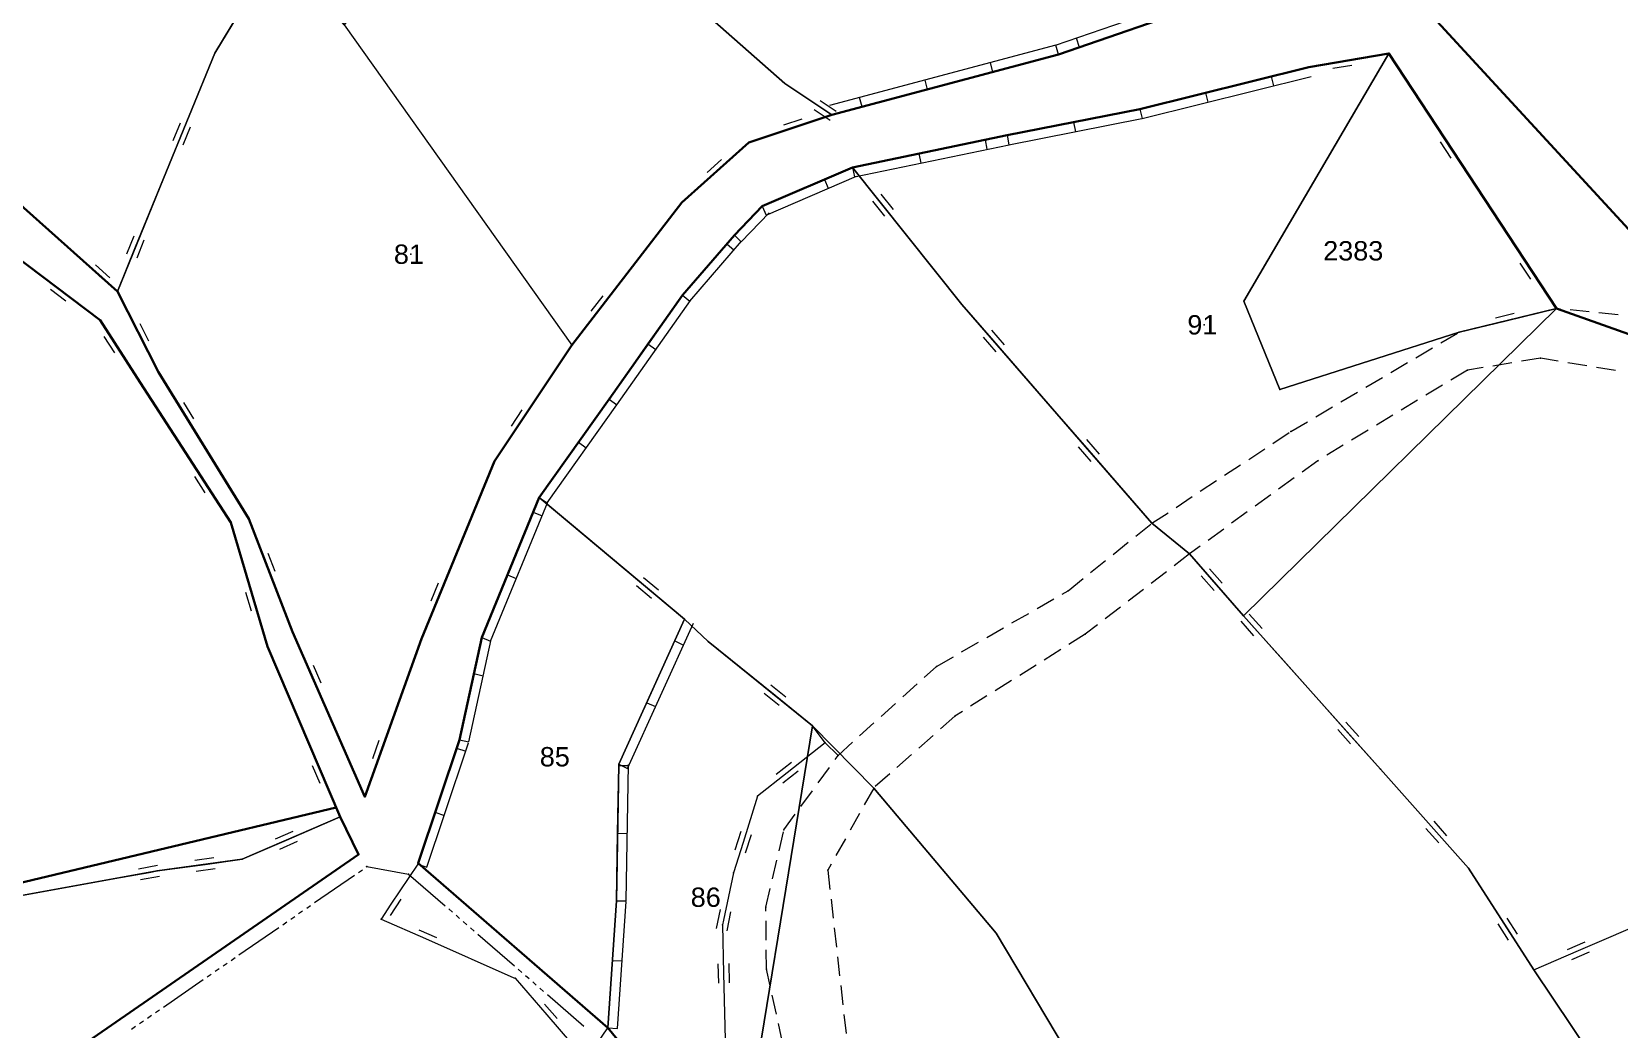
# Model space of a CAD drawing. Header units: millimetres. Extents: x 615240 to 617330, y 4151758 to 4153557.
# Drawn here: x 615438.3 to 615602.5, y 4151842.6 to 4151945.7 of the extents above; entities that cross this region are included whole.
import ezdxf
from ezdxf.xclip import XClip

# ---------------------------------------------------------------- set-up
doc = ezdxf.new("R2010")
doc.units = ezdxf.units.MM
doc.header["$XCLIPFRAME"] = 2
for name, color, linetype, lineweight in [('01_UYGALAN_TARAMA', 26, 'Continuous', 20), ('02_ADA_ALN_YENI', 7, 'Continuous', 30), ('03_PARSEL_ALN_ESKI', 18, 'Continuous', 0), ('03_PARSEL_ALN_YENI', 171, 'Continuous', 0), ('03_PARSEL_NO_ESKI', 5, 'Continuous', 0), ('03_PARSEL_SNR_YENI', 5, 'Continuous', 0), ('06_DETAY_SNR_KROKI', 4, 'Continuous', 0), ('06_DETAY_SNR_PAFTA', 26, 'Continuous', 0), ('07_SNRTIP_GECERLI', 30, 'Continuous', 0), ('07_SNRTIP_SABIT', 18, 'Continuous', 0), ('KOMISYON', 3, 'Continuous', 30), ('NOKTA_DETAY_YENI', 171, 'Continuous', 0), ('NOKTA_PARSEL_ESKI', 6, 'Continuous', 0), ('NOKTA_PARSEL_YENI', 30, 'Continuous', 0)]:
    doc.layers.add(name, color=color, linetype=linetype, lineweight=lineweight)
doc.styles.get("Standard").update_dxf_attribs({"font": 'Arial'})

# ---------------------------------------------------------------- blocks, each defined once
blk = doc.blocks.new('fggg')
at = {"layer": '01_UYGALAN_TARAMA', "color": 252}
for p, q in [((615472.88, 4151859.38, 0.95), (615472.93, 4151859.41, 0.95)), ((615472.93, 4151859.41, 0.95), (615477.25, 4151858.64, 0.95)), ((615467.53, 4151855.69, 0.95), (615471.64, 4151858.53, 0.95)), ((615472.06, 4151858.81, 0.95), (615472.47, 4151859.09, 0.95)), ((615477.25, 4151858.64, 0.95), (615481.02, 4151855.37, 0.95)), ((615465.06, 4151853.98, 0.95), (615465.47, 4151854.27, 0.95)), ((615465.88, 4151854.55, 0.95), (615466.29, 4151854.83, 0.95)), ((615466.71, 4151855.12, 0.95), (615467.12, 4151855.4, 0.95)), ((615481.4, 4151855.04, 0.95), (615481.78, 4151854.71, 0.95)), ((615482.16, 4151854.38, 0.95), (615482.53, 4151854.05, 0.95)), ((615459.71, 4151850.29, 0.95), (615463.83, 4151853.13, 0.95)), ((615464.24, 4151853.41, 0.95), (615464.65, 4151853.7, 0.95)), ((615482.91, 4151853.73, 0.95), (615483.29, 4151853.4, 0.95)), ((615483.67, 4151853.07, 0.95), (615484.04, 4151852.74, 0.95)), ((615484.42, 4151852.42, 0.95), (615488.2, 4151849.14, 0.95)), ((615458.06, 4151849.15, 0.95), (615458.48, 4151849.44, 0.95)), ((615458.89, 4151849.72, 0.95), (615459.3, 4151850.01, 0.95)), ((615451.89, 4151844.89, 0.95), (615456.01, 4151847.73, 0.95)), ((615456.42, 4151848.02, 0.95), (615456.83, 4151848.3, 0.95)), ((615457.24, 4151848.59, 0.95), (615457.65, 4151848.87, 0.95)), ((615488.57, 4151848.81, 0.95), (615488.95, 4151848.48, 0.95)), ((615489.33, 4151848.16, 0.95), (615489.71, 4151847.83, 0.95)), ((615490.09, 4151847.5, 0.95), (615490.46, 4151847.17, 0.95)), ((615490.84, 4151846.84, 0.95), (615491.22, 4151846.52, 0.95)), ((615491.6, 4151846.19, 0.95), (615495.37, 4151842.91, 0.95)), ((615451.07, 4151844.33, 0.95), (615451.48, 4151844.61, 0.95)), ((615448.6, 4151842.62, 0.95), (615449.01, 4151842.91, 0.95)), ((615449.42, 4151843.19, 0.95), (615449.83, 4151843.47, 0.95)), ((615450.25, 4151843.76, 0.95), (615450.66, 4151844.04, 0.95))]:
    blk.add_line(p, q, dxfattribs=at)
for p in [(615472.93, 4151859.41, 377.29), (615477.25, 4151858.64, 408.25)]:
    blk.add_point(p, dxfattribs=at)
at = {"layer": '02_ADA_ALN_YENI', "color": 252}
for points in [[(615611.1, 4151916.97, 0), (615580.8, 4151949.89, 0), (615581.26, 4151953.59, 0), (615580.19, 4151969.98, 0), (615584.41, 4151978.08, 0), (615590.88, 4151983.32, 0), (615605.26, 4151986.92, 0)], [(615559.87, 4151948.66, 0), (615544.46, 4151943.35, 0), (615521.04, 4151937.13, 0), (615512.45, 4151934.28, 0), (615505.52, 4151928.06, 0), (615494.14, 4151913.31, 0), (615486.13, 4151901.31, 0), (615478.6, 4151882.97, 0), (615472.71, 4151866.64, 0), (615465.26, 4151883.67, 0), (615460.74, 4151895.35, 0), (615451.38, 4151910.51, 0), (615447.13, 4151918.85, 0), (615430.34, 4151933.85, 0)], [(615428.8, 4151928.38, 0), (615445.35, 4151915.91, 0), (615449.49, 4151909.45, 0), (615458.87, 4151895, 0), (615462.66, 4151882.15, 0), (615470.18, 4151864.55, 0), (615472.08, 4151860.65, 0), (615396.31, 4151808.36, 0)], [(615458.23, 4151680.51, 0), (615444.43, 4151760.16, 0), (615511.55, 4151801.38, 0), (615525.6, 4151810.52, 0), (615518.76, 4151817.5, 0), (615514.33, 4151823.16, 0), (615511.27, 4151826.48, 0), (615497.86, 4151842.74, 0), (615478.23, 4151859.78, 0), (615482.51, 4151872.52, 0), (615484.81, 4151883.1, 0), (615490.76, 4151897.58, 0), (615497.98, 4151907.73, 0), (615505.57, 4151918.5, 0), (615510.94, 4151924.7, 0), (615513.83, 4151927.68, 0), (615523.16, 4151931.69, 0), (615539.15, 4151935.01, 0), (615552.88, 4151937.71, 0), (615570.36, 4151942.05, 0), (615578.64, 4151943.48, 0), (615595.98, 4151917.09, 0), (615612.47, 4151911.24, 0)]]:
    blk.add_polyline3d(points, dxfattribs=at)
at = {"layer": '03_PARSEL_ALN_ESKI', "color": 252}
for p in [(615477.48, 4151922.72), (615575.34, 4151923.07), (615559.54, 4151915.42), (615492.57, 4151870.77), (615508.18, 4151856.25)]:
    blk.add_point(p, dxfattribs=at)
at = {"layer": '03_PARSEL_ALN_YENI', "color": 252}
for points in [[(615447.13, 4151918.85, 0), (615430.34, 4151933.85, 0), (615434.67, 4151946.62, 0), (615436.02, 4151962.18, 0), (615447.05, 4151978.8, 0), (615457.07, 4151992.33, 0), (615488.06, 4151965.99, 0), (615476.95, 4151954.93, 0), (615470.58, 4151946.44, 0), (615464.06, 4151954.82, 0), (615457.22, 4151943.5, 0), (615451.92, 4151930.54, 0), (615447.13, 4151918.85, 0)], [(615516.16, 4151940.35, 0), (615521.04, 4151937.13, 0), (615512.45, 4151934.28, 0), (615505.52, 4151928.06, 0), (615494.14, 4151913.31, 0), (615486.13, 4151901.31, 0), (615478.6, 4151882.97, 0), (615472.71, 4151866.64, 0), (615465.26, 4151883.67, 0), (615460.74, 4151895.35, 0), (615451.38, 4151910.51, 0), (615447.13, 4151918.85, 0), (615451.92, 4151930.54, 0), (615457.22, 4151943.5, 0), (615464.06, 4151954.82, 0), (615470.58, 4151946.44, 0), (615476.95, 4151954.93, 0), (615488.06, 4151965.99, 0), (615499.2, 4151955.54, 0), (615502.58, 4151952.37, 0), (615516.16, 4151940.35, 0)], [(615544.46, 4151943.35, 0), (615521.04, 4151937.13, 0), (615516.16, 4151940.35, 0), (615502.58, 4151952.37, 0), (615499.2, 4151955.54, 0), (615558.66, 4151964.32, 0), (615561.37, 4151959.95, 0), (615562.84, 4151955.74, 0), (615562.9, 4151953.74, 0), (615559.87, 4151948.66, 0), (615544.46, 4151943.35, 0)], [(615413.9, 4151882.8, 0), (615398.79, 4151900.04, 0), (615381.55, 4151917.22, 0), (615386.91, 4151923.58, 0), (615395.38, 4151934.5, 0), (615405.58, 4151943.4, 0), (615428.8, 4151928.38, 0), (615445.35, 4151915.91, 0), (615449.49, 4151909.45, 0), (615458.87, 4151895, 0), (615462.66, 4151882.15, 0), (615470.18, 4151864.55, 0), (615460.03, 4151860.17, 0), (615451.24, 4151858.97, 0), (615430.73, 4151855.27, 0), (615413.9, 4151882.8, 0)], [(615552.88, 4151937.71, 0), (615570.36, 4151942.05, 0), (615578.64, 4151943.48, 0), (615563.63, 4151917.86, 0), (615567.34, 4151908.74, 0), (615585.89, 4151914.66, 0), (615595.98, 4151917.09, 0), (615563.6, 4151885.32, 0), (615558, 4151891.73, 0), (615554.12, 4151894.9, 0), (615534.48, 4151917.52, 0), (615523.16, 4151931.69, 0), (615539.15, 4151935.01, 0), (615552.88, 4151937.71, 0)], [(615578.64, 4151943.48, 0), (615595.98, 4151917.09, 0), (615585.89, 4151914.66, 0), (615567.34, 4151908.74, 0), (615563.63, 4151917.86, 0), (615578.64, 4151943.48, 0)], [(615586.88, 4151859.25, 0), (615577.76, 4151869.49, 0), (615563.6, 4151885.32, 0), (615595.98, 4151917.09, 0), (615612.47, 4151911.24, 0), (615623.9, 4151900.72, 0), (615634.28, 4151899.79, 0), (615651.92, 4151888.11, 0), (615670.23, 4151870.16, 0), (615678.48, 4151862.19, 0), (615612.82, 4151856.98, 0), (615625.25, 4151841.82, 0), (615605.85, 4151831.04, 0), (615603.44, 4151834.1, 0), (615593.64, 4151848.75, 0), (615586.88, 4151859.25, 0)], [(615505.79, 4151885, 0), (615498.99, 4151869.99, 0), (615498.75, 4151855.87, 0), (615497.86, 4151842.74, 0), (615478.23, 4151859.78, 0), (615482.51, 4151872.52, 0), (615484.81, 4151883.1, 0), (615490.76, 4151897.58, 0), (615505.79, 4151885, 0)], [(615519.04, 4151873.97, 0), (615511.27, 4151826.48, 0), (615497.86, 4151842.74, 0), (615498.75, 4151855.87, 0), (615498.99, 4151869.99, 0), (615505.79, 4151885, 0), (615508.24, 4151882.69, 0), (615519.04, 4151873.97, 0)], [(615525.6, 4151810.52, 0), (615518.76, 4151817.5, 0), (615514.33, 4151823.16, 0), (615511.27, 4151826.48, 0), (615519.04, 4151873.97, 0), (615525.35, 4151867.53, 0), (615538.03, 4151852.53, 0), (615545.29, 4151840.34, 0), (615556.02, 4151827.89, 0), (615554.29, 4151824.99, 0), (615565.7, 4151810.19, 0), (615570.8, 4151803.58, 0), (615573.86, 4151798.95, 0), (615564.6, 4151779.77, 0), (615547.3, 4151758.59, 0), (615547.05, 4151768.78, 0), (615542.58, 4151781.2, 0), (615536.3, 4151793.37, 0), (615525.6, 4151810.52, 0)], [(615430.73, 4151855.27, 0), (615451.24, 4151858.97, 0), (615460.03, 4151860.17, 0), (615470.18, 4151864.55, 0), (615472.08, 4151860.65, 0), (615396.31, 4151808.36, 0), (615405.34, 4151821.29, 0), (615419.68, 4151847.25, 0), (615430.73, 4151855.27, 0)]]:
    blk.add_polyline3d(points, close=True, dxfattribs=at)
for points in [[(615611.1, 4151916.97, 0), (615580.8, 4151949.89, 0), (615581.26, 4151953.59, 0), (615580.19, 4151969.98, 0), (615584.41, 4151978.08, 0), (615590.88, 4151983.32, 0), (615605.26, 4151986.92, 0)], [(615545.29, 4151840.34, 0), (615538.03, 4151852.53, 0), (615525.35, 4151867.53, 0), (615519.04, 4151873.97, 0), (615508.24, 4151882.69, 0), (615505.79, 4151885, 0), (615490.76, 4151897.58, 0), (615497.98, 4151907.73, 0), (615505.57, 4151918.5, 0), (615510.94, 4151924.7, 0), (615513.83, 4151927.68, 0), (615523.16, 4151931.69, 0), (615534.48, 4151917.52, 0), (615554.12, 4151894.9, 0), (615558, 4151891.73, 0), (615563.6, 4151885.32, 0), (615577.76, 4151869.49, 0), (615586.88, 4151859.25, 0), (615593.64, 4151848.75, 0), (615603.44, 4151834.1, 0)]]:
    blk.add_polyline3d(points, dxfattribs=at)
at = {"layer": '03_PARSEL_SNR_YENI', "color": 252}
for p, q in [((615559.55, 4151949.6, 0.95), (615544.13, 4151944.29, 0.95)), ((615506.33, 4151949.06, 0.95), (615513.81, 4151942.43, 0.95)), ((615457.22, 4151943.5, 0.95), (615459.81, 4151947.78, 0.95)), ((615553.25, 4151946.38, 0.95), (615546.64, 4151944.1, 0.95)), ((615546.64, 4151944.1, 0.95), (615546.31, 4151945.04, 0.95)), ((615453.81, 4151935.17, 0.95), (615457.22, 4151943.5, 0.95)), ((615544.2, 4151944.32, 0.95), (615520.78, 4151938.09, 0.95)), ((615544.46, 4151943.35, 0.95), (615537.69, 4151941.55, 0.95)), ((615544.46, 4151943.35, 0.95), (615544.2, 4151944.32, 0.95)), ((615546.64, 4151944.1, 0.95), (615544.46, 4151943.35, 0.95)), ((615578.64, 4151943.48, 0.95), (615573.71, 4151942.63, 0.95)), ((615579.5, 4151942.16, 0.95), (615578.64, 4151943.48, 0.95)), ((615513.81, 4151942.43, 0.95), (615516.16, 4151940.35, 0.95)), ((615537.69, 4151941.55, 0.95), (615530.93, 4151939.75, 0.95)), ((615537.69, 4151941.55, 0.95), (615537.43, 4151942.52, 0.95)), ((615566.47, 4151941.08, 0.95), (615570.36, 4151942.05, 0.95)), ((615573.71, 4151942.63, 0.95), (615570.36, 4151942.05, 0.95)), ((615574.79, 4151942.24, 0.95), (615572.82, 4151941.9, 0.95)), ((615585, 4151933.8, 0.95), (615579.5, 4151942.16, 0.95)), ((615516.16, 4151940.35, 0.95), (615520.34, 4151937.59, 0.95)), ((615530.93, 4151939.75, 0.95), (615524.16, 4151937.96, 0.95)), ((615530.93, 4151939.75, 0.95), (615530.67, 4151940.72, 0.95)), ((615553.12, 4151936.74, 0.95), (615570.6, 4151941.08, 0.95)), ((615559.68, 4151939.4, 0.95), (615566.47, 4151941.08, 0.95)), ((615566.47, 4151941.08, 0.95), (615566.71, 4151940.11, 0.95)), ((615519.81, 4151938.61, 0.95), (615521.48, 4151937.51, 0.95)), ((615524.16, 4151937.96, 0.95), (615521.04, 4151937.13, 0.95)), ((615524.16, 4151937.96, 0.95), (615523.9, 4151938.92, 0.95)), ((615552.88, 4151937.71, 0.95), (615559.68, 4151939.4, 0.95)), ((615559.68, 4151939.4, 0.95), (615559.92, 4151938.43, 0.95)), ((615452.91, 4151934.46, 0.95), (615453.67, 4151936.31, 0.95)), ((615516.07, 4151936.08, 0.95), (615517.97, 4151936.7, 0.95)), ((615517.2, 4151935.86, 0.95), (615521.04, 4151937.13, 0.95)), ((615519.19, 4151937.68, 0.95), (615520.86, 4151936.57, 0.95)), ((615520.34, 4151937.59, 0.95), (615521.04, 4151937.13, 0.95)), ((615539.15, 4151935.01, 0.95), (615546.02, 4151936.36, 0.95)), ((615539.34, 4151934.03, 0.95), (615553.07, 4151936.73, 0.95)), ((615546.02, 4151936.36, 0.95), (615552.88, 4151937.71, 0.95)), ((615546.02, 4151936.36, 0.95), (615546.21, 4151935.38, 0.95)), ((615552.88, 4151937.71, 0.95), (615553.12, 4151936.74, 0.95)), ((615451.92, 4151930.54, 0.95), (615453.81, 4151935.17, 0.95)), ((615453.95, 4151934.03, 0.95), (615454.71, 4151935.88, 0.95)), ((615512.45, 4151934.28, 0.95), (615517.2, 4151935.86, 0.95)), ((615536.87, 4151934.54, 0.95), (615539.15, 4151935.01, 0.95)), ((615539.15, 4151935.01, 0.95), (615539.34, 4151934.03, 0.95)), ((615509.24, 4151931.4, 0.95), (615512.45, 4151934.28, 0.95)), ((615523.16, 4151931.69, 0.95), (615530.02, 4151933.12, 0.95)), ((615523.37, 4151930.71, 0.95), (615539.35, 4151934.04, 0.95)), ((615530.02, 4151933.12, 0.95), (615536.87, 4151934.54, 0.95)), ((615530.02, 4151933.12, 0.95), (615530.22, 4151932.14, 0.95)), ((615536.87, 4151934.54, 0.95), (615537.07, 4151933.56, 0.95)), ((615585.07, 4151932.66, 0.95), (615583.98, 4151934.33, 0.95)), ((615587.74, 4151929.62, 0.95), (615585, 4151933.8, 0.95)), ((615505.52, 4151928.06, 0.95), (615509.24, 4151931.4, 0.95)), ((615508.12, 4151931.15, 0.95), (615509.6, 4151932.49, 0.95)), ((615520.26, 4151930.45, 0.95), (615523.16, 4151931.69, 0.95)), ((615523.16, 4151931.69, 0.95), (615526.28, 4151927.78, 0.95)), ((615523.16, 4151931.69, 0.95), (615523.37, 4151930.71, 0.95)), ((615434.07, 4151930.52, 0.95), (615441.52, 4151923.86, 0.95)), ((615449.02, 4151923.48, 0.95), (615451.92, 4151930.54, 0.95)), ((615513.83, 4151927.68, 0.95), (615520.26, 4151930.45, 0.95)), ((615514.23, 4151926.76, 0.95), (615523.56, 4151930.77, 0.95)), ((615520.26, 4151930.45, 0.95), (615520.66, 4151929.53, 0.95)), ((615525.22, 4151928.21, 0.95), (615526.47, 4151926.65, 0.95)), ((615526.1, 4151928.92, 0.95), (615527.35, 4151927.35, 0.95)), ((615593.23, 4151921.27, 0.95), (615587.74, 4151929.62, 0.95)), ((615503.3, 4151925.18, 0.95), (615505.52, 4151928.06, 0.95)), ((615510.94, 4151924.7, 0.95), (615513.83, 4151927.68, 0.95)), ((615511.65, 4151924.01, 0.95), (615514.55, 4151926.98, 0.95)), ((615513.83, 4151927.68, 0.95), (615514.23, 4151926.76, 0.95)), ((615526.28, 4151927.78, 0.95), (615532.52, 4151919.97, 0.95)), ((615441.35, 4151918.92, 0.95), (615433.37, 4151924.94, 0.95)), ((615497.19, 4151917.26, 0.95), (615503.3, 4151925.18, 0.95)), ((615441.52, 4151923.86, 0.95), (615445.25, 4151920.53, 0.95)), ((615447.13, 4151918.85, 0.95), (615449.02, 4151923.48, 0.95)), ((615448.12, 4151922.77, 0.95), (615448.88, 4151924.62, 0.95)), ((615449.17, 4151922.34, 0.95), (615449.92, 4151924.19, 0.95)), ((615505.57, 4151918.5, 0.95), (615510.15, 4151923.8, 0.95)), ((615506.33, 4151917.85, 0.95), (615511.69, 4151924.05, 0.95)), ((615510.15, 4151923.8, 0.95), (615510.94, 4151924.7, 0.95)), ((615510.15, 4151923.8, 0.95), (615510.91, 4151923.14, 0.95)), ((615510.94, 4151924.7, 0.95), (615511.65, 4151924.01, 0.95)), ((615444.88, 4151921.61, 0.95), (615446.37, 4151920.28, 0.95)), ((615593.31, 4151920.12, 0.95), (615592.21, 4151921.79, 0.95)), ((615445.25, 4151920.53, 0.95), (615447.13, 4151918.85, 0.95)), ((615532.52, 4151919.97, 0.95), (615534.48, 4151917.52, 0.95)), ((615595.98, 4151917.09, 0.95), (615593.23, 4151921.27, 0.95)), ((615441.81, 4151917.87, 0.95), (615440.22, 4151919.07, 0.95)), ((615445.35, 4151915.91, 0.95), (615441.35, 4151918.92, 0.95)), ((615447.13, 4151918.85, 0.95), (615449.4, 4151914.4, 0.95)), ((615496.14, 4151916.82, 0.95), (615497.36, 4151918.4, 0.95)), ((615502.01, 4151913.46, 0.95), (615505.57, 4151918.5, 0.95)), ((615505.57, 4151918.5, 0.95), (615506.33, 4151917.85, 0.95)), ((615494.14, 4151913.31, 0.95), (615497.19, 4151917.26, 0.95)), ((615498.8, 4151907.16, 0.95), (615506.39, 4151917.93, 0.95)), ((615534.48, 4151917.52, 0.95), (615537.76, 4151913.75, 0.95)), ((615589.65, 4151916.14, 0.95), (615591.59, 4151916.61, 0.95)), ((615590.75, 4151915.83, 0.95), (615595.98, 4151917.09, 0.95)), ((615446.79, 4151913.66, 0.95), (615445.35, 4151915.91, 0.95)), ((615449.44, 4151915.55, 0.95), (615450.35, 4151913.76, 0.95)), ((615585.89, 4151914.66, 0.95), (615590.75, 4151915.83, 0.95)), ((615446.86, 4151912.51, 0.95), (615445.78, 4151914.2, 0.95)), ((615449.49, 4151909.45, 0.95), (615446.79, 4151913.66, 0.95)), ((615449.4, 4151914.4, 0.95), (615451.38, 4151910.51, 0.95)), ((615497.98, 4151907.73, 0.95), (615502.01, 4151913.46, 0.95)), ((615502.01, 4151913.46, 0.95), (615502.83, 4151912.88, 0.95)), ((615536.67, 4151914.13, 0.95), (615537.99, 4151912.62, 0.95)), ((615537.52, 4151914.87, 0.95), (615538.84, 4151913.36, 0.95)), ((615537.76, 4151913.75, 0.95), (615544.31, 4151906.2, 0.95)), ((615488.91, 4151905.47, 0.95), (615494.14, 4151913.31, 0.95)), ((615451.38, 4151910.51, 0.95), (615454.01, 4151906.26, 0.95)), ((615450.7, 4151907.58, 0.95), (615449.49, 4151909.45, 0.95)), ((615456.15, 4151899.19, 0.95), (615450.7, 4151907.58, 0.95)), ((615453.96, 4151907.4, 0.95), (615455.01, 4151905.7, 0.95)), ((615491.57, 4151897, 0.95), (615498.79, 4151907.16, 0.95)), ((615494.81, 4151903.28, 0.95), (615497.98, 4151907.73, 0.95)), ((615497.98, 4151907.73, 0.95), (615498.8, 4151907.16, 0.95)), ((615454.01, 4151906.26, 0.95), (615459.26, 4151897.75, 0.95)), ((615486.13, 4151901.31, 0.95), (615488.91, 4151905.47, 0.95)), ((615487.88, 4151904.95, 0.95), (615489, 4151906.62, 0.95)), ((615544.31, 4151906.2, 0.95), (615547.59, 4151902.42, 0.95)), ((615547.36, 4151903.55, 0.95), (615548.67, 4151902.04, 0.95)), ((615490.76, 4151897.58, 0.95), (615494.81, 4151903.28, 0.95)), ((615494.81, 4151903.28, 0.95), (615495.63, 4151902.7, 0.95)), ((615546.51, 4151902.81, 0.95), (615547.82, 4151901.3, 0.95)), ((615547.59, 4151902.42, 0.95), (615554.12, 4151894.9, 0.95)), ((615484.3, 4151896.84, 0.95), (615486.13, 4151901.31, 0.95)), ((615456.22, 4151898.05, 0.95), (615455.13, 4151899.73, 0.95)), ((615458.87, 4151895, 0.95), (615456.15, 4151899.19, 0.95)), ((615459.26, 4151897.75, 0.95), (615460.74, 4151895.35, 0.95)), ((615485.73, 4151882.72, 0.95), (615491.68, 4151897.2, 0.95)), ((615490.13, 4151896.05, 0.95), (615490.76, 4151897.58, 0.95)), ((615494.29, 4151894.62, 0.95), (615490.76, 4151897.58, 0.95)), ((615490.76, 4151897.58, 0.95), (615491.57, 4151897, 0.95)), ((615460.74, 4151895.35, 0.95), (615462.55, 4151890.69, 0.95)), ((615480.5, 4151887.59, 0.95), (615484.3, 4151896.84, 0.95)), ((615487.47, 4151889.57, 0.95), (615490.13, 4151896.05, 0.95)), ((615490.13, 4151896.05, 0.95), (615491.05, 4151895.67, 0.95)), ((615461.25, 4151886.95, 0.95), (615458.87, 4151895, 0.95)), ((615501.96, 4151888.21, 0.95), (615494.29, 4151894.62, 0.95)), ((615462.55, 4151890.69, 0.95), (615465.26, 4151883.67, 0.95)), ((615462.71, 4151891.83, 0.95), (615463.43, 4151889.96, 0.95)), ((615560.31, 4151889.08, 0.95), (615558, 4151891.73, 0.95)), ((615479.6, 4151886.88, 0.95), (615480.36, 4151888.73, 0.95)), ((615484.81, 4151883.1, 0.95), (615487.47, 4151889.57, 0.95)), ((615487.47, 4151889.57, 0.95), (615488.39, 4151889.19, 0.95)), ((615503.09, 4151888, 0.95), (615501.55, 4151889.28, 0.95)), ((615560.55, 4151887.96, 0.95), (615559.23, 4151889.47, 0.95)), ((615561.4, 4151888.7, 0.95), (615560.08, 4151890.21, 0.95)), ((615563.6, 4151885.32, 0.95), (615560.31, 4151889.08, 0.95)), ((615460.99, 4151885.83, 0.95), (615460.42, 4151887.75, 0.95)), ((615478.6, 4151882.97, 0.95), (615480.5, 4151887.59, 0.95)), ((615502.36, 4151887.13, 0.95), (615500.83, 4151888.42, 0.95)), ((615505.79, 4151885, 0.95), (615501.96, 4151888.21, 0.95)), ((615462.66, 4151882.15, 0.95), (615461.25, 4151886.95, 0.95)), ((615565.52, 4151884.03, 0.95), (615564.18, 4151885.52, 0.95)), ((615499.9, 4151869.57, 0.95), (615506.7, 4151884.59, 0.95)), ((615504.77, 4151882.74, 0.95), (615505.79, 4151885, 0.95)), ((615508.24, 4151882.69, 0.95), (615505.79, 4151885, 0.95)), ((615564.68, 4151883.28, 0.95), (615563.34, 4151884.77, 0.95)), ((615564.43, 4151884.4, 0.95), (615563.6, 4151885.32, 0.95)), ((615567.76, 4151880.67, 0.95), (615564.43, 4151884.4, 0.95)), ((615464.29, 4151878.34, 0.95), (615462.66, 4151882.15, 0.95)), ((615465.26, 4151883.67, 0.95), (615467.27, 4151879.09, 0.95)), ((615477.8, 4151880.75, 0.95), (615478.6, 4151882.97, 0.95)), ((615483.48, 4151872.31, 0.95), (615485.78, 4151882.89, 0.95)), ((615483.99, 4151879.37, 0.95), (615484.81, 4151883.1, 0.95)), ((615484.81, 4151883.1, 0.95), (615485.73, 4151882.72, 0.95)), ((615501.88, 4151876.36, 0.95), (615504.77, 4151882.74, 0.95)), ((615504.77, 4151882.74, 0.95), (615505.68, 4151882.32, 0.95)), ((615515.15, 4151877.11, 0.95), (615508.24, 4151882.69, 0.95)), ((615474.41, 4151871.35, 0.95), (615477.8, 4151880.75, 0.95)), ((615574.43, 4151873.22, 0.95), (615567.76, 4151880.67, 0.95)), ((615467.27, 4151879.09, 0.95), (615471.28, 4151869.93, 0.95)), ((615467.38, 4151880.23, 0.95), (615468.18, 4151878.4, 0.95)), ((615482.51, 4151872.52, 0.95), (615483.99, 4151879.37, 0.95)), ((615483.99, 4151879.37, 0.95), (615484.97, 4151879.15, 0.95)), ((615468.22, 4151869.14, 0.95), (615464.29, 4151878.34, 0.95)), ((615515.57, 4151876.05, 0.95), (615514.02, 4151877.3, 0.95)), ((615516.28, 4151876.92, 0.95), (615514.73, 4151878.18, 0.95)), ((615498.99, 4151869.99, 0.95), (615501.88, 4151876.36, 0.95)), ((615501.88, 4151876.36, 0.95), (615502.79, 4151875.95, 0.95)), ((615519.04, 4151873.97, 0.95), (615515.15, 4151877.11, 0.95)), ((615575.52, 4151872.85, 0.95), (615574.18, 4151874.34, 0.95)), ((615473.54, 4151870.6, 0.95), (615474.22, 4151872.48, 0.95)), ((615482.22, 4151871.67, 0.95), (615482.51, 4151872.52, 0.95)), ((615482.51, 4151872.52, 0.95), (615483.48, 4151872.31, 0.95)), ((615574.68, 4151872.1, 0.95), (615573.34, 4151873.59, 0.95)), ((615577.76, 4151869.49, 0.95), (615574.43, 4151873.22, 0.95)), ((615472.71, 4151866.64, 0.95), (615474.41, 4151871.35, 0.95)), ((615479.99, 4151865.03, 0.95), (615482.22, 4151871.67, 0.95)), ((615480.94, 4151864.71, 0.95), (615483.46, 4151872.21, 0.95)), ((615482.22, 4151871.67, 0.95), (615483.17, 4151871.35, 0.95)), ((615468.09, 4151868, 0.95), (615467.31, 4151869.84, 0.95)), ((615470.18, 4151864.55, 0.95), (615468.22, 4151869.14, 0.95)), ((615471.28, 4151869.93, 0.95), (615472.71, 4151866.64, 0.95)), ((615498.87, 4151862.87, 0.95), (615498.99, 4151869.87, 0.95)), ((615498.99, 4151869.99, 0.95), (615499.9, 4151869.57, 0.95)), ((615498.99, 4151869.87, 0.95), (615498.99, 4151869.99, 0.95)), ((615498.99, 4151869.87, 0.95), (615499.99, 4151869.85, 0.95)), ((615499.75, 4151855.86, 0.95), (615499.99, 4151869.97, 0.95)), ((615583.55, 4151862.98, 0.95), (615577.76, 4151869.49, 0.95)), ((615525.35, 4151867.53, 641.09), (615538.03, 4151852.53, 645.84)), ((615464.62, 4151862.15, 0.95), (615470.18, 4151864.55, 0.95)), ((615478.2, 4151859.68, 0.95), (615479.99, 4151865.03, 0.95)), ((615479.15, 4151859.36, 0.95), (615480.94, 4151864.71, 0.95)), ((615479.99, 4151865.03, 0.95), (615480.94, 4151864.71, 0.95)), ((615584.64, 4151862.61, 0.95), (615583.31, 4151864.1, 0.95)), ((615463.48, 4151862.27, 0.95), (615465.32, 4151863.06, 0.95)), ((615498.75, 4151855.87, 0.95), (615498.87, 4151862.87, 0.95)), ((615498.87, 4151862.87, 0.95), (615499.87, 4151862.85, 0.95)), ((615583.8, 4151861.86, 0.95), (615582.47, 4151863.36, 0.95)), ((615586.88, 4151859.25, 0.95), (615583.55, 4151862.98, 0.95)), ((615460.03, 4151860.17, 0.95), (615464.62, 4151862.15, 0.95)), ((615463.93, 4151861.23, 0.95), (615465.77, 4151862.03, 0.95)), ((615449.33, 4151859.19, 0.95), (615451.29, 4151859.55, 0.95)), ((615451.24, 4151858.97, 0.95), (615456.2, 4151859.64, 0.95)), ((615455.13, 4151860.07, 0.95), (615457.11, 4151860.34, 0.95)), ((615455.28, 4151858.95, 0.95), (615457.26, 4151859.22, 0.95)), ((615456.2, 4151859.64, 0.95), (615460.03, 4151860.17, 0.95)), ((615478.2, 4151859.68, 0.95), (615479.15, 4151859.36, 0.95)), ((615590.93, 4151852.96, 0.95), (615586.88, 4151859.25, 0.95)), ((615435.65, 4151856.16, 0.95), (615445.49, 4151857.93, 0.95)), ((615445.49, 4151857.93, 0.95), (615450.41, 4151858.82, 0.95)), ((615449.53, 4151858.09, 0.95), (615451.49, 4151858.44, 0.95)), ((615450.41, 4151858.82, 0.95), (615451.24, 4151858.97, 0.95)), ((615498.33, 4151849.72, 0.95), (615498.75, 4151855.87, 0.95)), ((615498.75, 4151855.87, 0.95), (615499.75, 4151855.86, 0.95)), ((615498.86, 4151842.67, 0.95), (615499.75, 4151855.8, 0.95)), ((615591, 4151851.81, 0.95), (615589.92, 4151853.49, 0.95)), ((615591.94, 4151852.42, 0.95), (615590.86, 4151854.1, 0.95)), ((615593.64, 4151848.75, 0.95), (615590.93, 4151852.96, 0.95)), ((615538.03, 4151852.53, 645.84), (615545.29, 4151840.34, 648.48)), ((615497.86, 4151842.74, 0.95), (615498.33, 4151849.72, 0.95)), ((615498.33, 4151849.72, 0.95), (615499.33, 4151849.66, 0.95)), ((615595.1, 4151846.57, 0.95), (615593.64, 4151848.75, 0.95)), ((615600.66, 4151838.25, 0.95), (615595.1, 4151846.57, 0.95)), ((615497.86, 4151842.74, 0.95), (615498.86, 4151842.67, 0.95))]:
    blk.add_line(p, q, dxfattribs=at)
for p in [(615457.22, 4151943.5, 624.27), (615457.22, 4151943.5, 624.27), (615544.46, 4151943.35, 630.85), (615544.46, 4151943.35, 630.85), (615578.64, 4151943.48, 630.79), (615578.64, 4151943.48, 630.79), (615570.36, 4151942.05, 630.77), (615570.36, 4151942.05, 630.77), (615516.16, 4151940.35, 629.58), (615516.16, 4151940.35, 629.58), (615521.04, 4151937.13, 630.49), (615521.04, 4151937.13, 630.49), (615521.04, 4151937.13, 630.49), (615552.88, 4151937.71, 631.49), (615552.88, 4151937.71, 631.49), (615539.15, 4151935.01, 631.54), (615539.15, 4151935.01, 631.54), (615512.45, 4151934.28, 630.97), (615512.45, 4151934.28, 630.97), (615523.16, 4151931.69, 630.66), (615523.16, 4151931.69, 630.66), (615523.16, 4151931.69, 630.66), (615451.92, 4151930.54, 624.54), (615451.92, 4151930.54, 624.54), (615505.52, 4151928.06, 630.85), (615505.52, 4151928.06, 630.85), (615513.83, 4151927.68, 630.31), (615513.83, 4151927.68, 630.31), (615510.94, 4151924.7, 630.4), (615510.94, 4151924.7, 630.4), (615447.13, 4151918.85, 625.27), (615447.13, 4151918.85, 625.27), (615447.13, 4151918.85, 625.27), (615505.57, 4151918.5, 629.82), (615505.57, 4151918.5, 629.82), (615534.48, 4151917.52, 634.4), (615534.48, 4151917.52, 634.4), (615595.98, 4151917.09, 641.25), (615595.98, 4151917.09, 641.25), (615445.35, 4151915.91, 625.68), (615445.35, 4151915.91, 625.68), (615585.89, 4151914.66, 641.31), (615494.14, 4151913.31, 630.58), (615494.14, 4151913.31, 630.58), (615451.38, 4151910.51, 625.54), (615451.38, 4151910.51, 625.54), (615449.49, 4151909.45, 625.91), (615449.49, 4151909.45, 625.91), (615497.98, 4151907.73, 629.97), (615497.98, 4151907.73, 629.97), (615486.13, 4151901.31, 630.73), (615486.13, 4151901.31, 630.73), (615490.76, 4151897.58, 629.83), (615490.76, 4151897.58, 629.83), (615490.76, 4151897.58, 629.83), (615460.74, 4151895.35, 626.7), (615460.74, 4151895.35, 626.7), (615458.87, 4151895, 626.57), (615458.87, 4151895, 626.57), (615554.12, 4151894.9, 640.8), (615558, 4151891.73, 641.33), (615505.79, 4151885, 635.39), (615505.79, 4151885, 635.39), (615505.79, 4151885, 635.39), (615563.6, 4151885.32, 644.46), (615563.6, 4151885.32, 644.46), (615462.66, 4151882.15, 628.07), (615462.66, 4151882.15, 628.07), (615465.26, 4151883.67, 627.94), (615465.26, 4151883.67, 627.94), (615478.6, 4151882.97, 630.9), (615478.6, 4151882.97, 630.9), (615484.81, 4151883.1, 630.82), (615484.81, 4151883.1, 630.82), (615508.24, 4151882.69, 635.39), (615508.24, 4151882.69, 639.97), (615519.04, 4151873.97, 639.97), (615482.51, 4151872.52, 631.67), (615482.51, 4151872.52, 631.67), (615498.99, 4151869.99, 634.62), (615498.99, 4151869.99, 634.62), (615577.76, 4151869.49, 646.66), (615577.76, 4151869.49, 646.66), (615472.71, 4151866.64, 630.57), (615472.71, 4151866.64, 630.57), (615470.18, 4151864.55, 632.2), (615470.18, 4151864.55, 632.2), (615479.99, 4151865.03, 631.67), (615479.99, 4151865.03, 632.3), (615460.03, 4151860.17, 629.96), (615460.03, 4151860.17, 629.96), (615478.2, 4151859.68, 632.3), (615586.88, 4151859.25, 649.17), (615586.88, 4151859.25, 649.17), (615451.24, 4151858.97, 629.68), (615451.24, 4151858.97, 629.68), (615498.75, 4151855.87, 634.36), (615498.75, 4151855.87, 634.36), (615593.64, 4151848.75, 652.2), (615593.64, 4151848.75, 652.2), (615497.86, 4151842.74, 635.04)]:
    blk.add_point(p, dxfattribs=at)
at = {"layer": '06_DETAY_SNR_KROKI', "color": 252}
for p, q in [((615470.58, 4151946.44, 624.91), (615494.14, 4151913.31, 630.58)), ((615520.32, 4151872.22, 0.95), (615519.04, 4151873.97, 0.95)), ((615520.32, 4151872.22, 0.95), (615516.4, 4151869.11, 0.95)), ((615521.67, 4151870.91, 0.95), (615520.32, 4151872.22, 0.95)), ((615516.4, 4151869.11, 0.95), (615513.35, 4151866.68, 0.95)), ((615516.84, 4151870.17, 0.95), (615515.27, 4151868.93, 0.95)), ((615517.54, 4151869.29, 0.95), (615515.97, 4151868.05, 0.95)), ((615513.35, 4151866.68, 0.95), (615511.84, 4151861.92, 0.95)), ((615511.6, 4151863.04, 0.95), (615511, 4151861.13, 0.95)), ((615512.67, 4151862.7, 0.95), (615512.07, 4151860.79, 0.95)), ((615511.84, 4151861.92, 0.95), (615510.84, 4151858.78, 0.95)), ((615478.2, 4151859.68, 0.95), (615475.43, 4151855.52, 0.95)), ((615510.84, 4151858.78, 0.95), (615509.81, 4151853.88, 0.95)), ((615476.45, 4151856.04, 0.95), (615475.34, 4151854.37, 0.95)), ((615475.43, 4151855.52, 0.95), (615474.41, 4151853.99, 0.95)), ((615509.46, 4151854.98, 0.95), (615509.05, 4151853.02, 0.95)), ((615510.56, 4151854.75, 0.95), (615510.15, 4151852.79, 0.95)), ((615598.23, 4151850.73, 0.95), (615607.42, 4151854.67, 0.95)), ((615474.41, 4151853.99, 0.95), (615478.99, 4151851.97, 0.95)), ((615478.3, 4151852.89, 0.95), (615480.13, 4151852.08, 0.95)), ((615509.81, 4151853.88, 0.95), (615509.7, 4151853.38, 0.95)), ((615509.7, 4151853.38, 0.95), (615509.83, 4151848.38, 0.95)), ((615478.99, 4151851.97, 0.95), (615488.13, 4151847.93, 0.95)), ((615597.09, 4151850.85, 0.95), (615598.93, 4151851.64, 0.95)), ((615509.24, 4151849.36, 0.95), (615509.29, 4151847.36, 0.95)), ((615510.37, 4151849.39, 0.95), (615510.42, 4151847.39, 0.95)), ((615593.64, 4151848.75, 0.95), (615598.23, 4151850.73, 0.95)), ((615597.54, 4151849.81, 0.95), (615599.37, 4151850.6, 0.95)), ((615488.13, 4151847.93, 0.95), (615488.28, 4151847.87, 0.95)), ((615488.28, 4151847.87, 0.95), (615491.55, 4151844.08, 0.95)), ((615509.83, 4151848.38, 0.95), (615510.04, 4151840.17, 0.95)), ((615491.32, 4151845.21, 0.95), (615492.63, 4151843.7, 0.95)), ((615491.55, 4151844.08, 0.95), (615495.58, 4151839.41, 0.95)), ((615495.58, 4151839.41, 0.95), (615497.86, 4151842.74, 0.95))]:
    blk.add_line(p, q, dxfattribs=at)
for p in [(615519.04, 4151873.97, 635.39), (615520.32, 4151872.22, 639.97), (615520.32, 4151872.22, 639.97), (615520.32, 4151872.22, 639.97), (615521.67, 4151870.91, 640.85), (615513.35, 4151866.68, 639.16), (615513.35, 4151866.68, 639.16), (615478.2, 4151859.68, 632.3), (615510.84, 4151858.78, 639.01), (615510.84, 4151858.78, 639.01), (615474.41, 4151853.99, 633.05), (615474.41, 4151853.99, 633.05), (615509.7, 4151853.38, 638.92), (615509.7, 4151853.38, 638.92), (615488.28, 4151847.87, 633.17), (615488.28, 4151847.87, 633.17), (615593.64, 4151848.75, 652.2), (615497.86, 4151842.74, 635.04)]:
    blk.add_point(p, dxfattribs=at)
at = {"layer": '06_DETAY_SNR_PAFTA', "color": 252}
for p, q in [((615596.37, 4151917.05, 0.95), (615595.98, 4151917.09, 0.95)), ((615599.36, 4151916.75, 0.95), (615597.37, 4151916.95, 0.95)), ((615602.34, 4151916.45, 0.95), (615600.35, 4151916.65, 0.95)), ((615583.99, 4151913.54, 0.95), (615585.72, 4151914.56, 0.95)), ((615581.41, 4151912.01, 0.95), (615583.13, 4151913.03, 0.95)), ((615594.31, 4151911.97, 0.95), (615592.34, 4151911.65, 0.95)), ((615596.15, 4151911.66, 0.95), (615594.31, 4151911.97, 0.95)), ((615578.83, 4151910.49, 0.95), (615580.55, 4151911.51, 0.95)), ((615586.75, 4151910.73, 0.95), (615585.03, 4151909.7, 0.95)), ((615588.39, 4151911, 0.95), (615586.75, 4151910.73, 0.95)), ((615591.35, 4151911.49, 0.95), (615589.37, 4151911.16, 0.95)), ((615599.11, 4151911.17, 0.95), (615597.13, 4151911.5, 0.95)), ((615602.07, 4151910.68, 0.95), (615600.09, 4151911.01, 0.95)), ((615573.66, 4151907.44, 0.95), (615575.38, 4151908.46, 0.95)), ((615576.24, 4151908.96, 0.95), (615577.97, 4151909.98, 0.95)), ((615584.18, 4151909.18, 0.95), (615582.47, 4151908.15, 0.95)), ((615571.08, 4151905.91, 0.95), (615572.8, 4151906.93, 0.95)), ((615581.61, 4151907.63, 0.95), (615579.9, 4151906.59, 0.95)), ((615568.49, 4151904.39, 0.95), (615570.22, 4151905.4, 0.95)), ((615579.05, 4151906.07, 0.95), (615577.34, 4151905.04, 0.95)), ((615566.64, 4151903.16, 0.95), (615568.31, 4151904.27, 0.95)), ((615576.48, 4151904.52, 0.95), (615574.77, 4151903.49, 0.95)), ((615564.14, 4151901.51, 0.95), (615565.81, 4151902.61, 0.95)), ((615573.91, 4151902.97, 0.95), (615572.2, 4151901.93, 0.95)), ((615561.63, 4151899.86, 0.95), (615563.3, 4151900.96, 0.95)), ((615571.27, 4151901.37, 0.95), (615569.65, 4151900.19, 0.95)), ((615571.35, 4151901.41, 0.95), (615571.27, 4151901.37, 0.95)), ((615559.13, 4151898.21, 0.95), (615560.8, 4151899.31, 0.95)), ((615568.84, 4151899.6, 0.95), (615567.22, 4151898.43, 0.95)), ((615556.62, 4151896.55, 0.95), (615558.29, 4151897.66, 0.95)), ((615566.41, 4151897.84, 0.95), (615564.79, 4151896.66, 0.95)), ((615554.12, 4151894.9, 0.95), (615555.79, 4151896, 0.95)), ((615563.98, 4151896.07, 0.95), (615562.37, 4151894.9, 0.95)), ((615552.46, 4151893.57, 0.95), (615554.02, 4151894.82, 0.95)), ((615561.56, 4151894.31, 0.95), (615559.94, 4151893.13, 0.95)), ((615550.12, 4151891.69, 0.95), (615551.68, 4151892.94, 0.95)), ((615559.13, 4151892.55, 0.95), (615558, 4151891.73, 0.95)), ((615547.79, 4151889.81, 0.95), (615549.34, 4151891.06, 0.95)), ((615558, 4151891.73, 0.95), (615556.42, 4151890.51, 0.95)), ((615545.45, 4151887.93, 0.95), (615547.01, 4151889.18, 0.95)), ((615555.63, 4151889.9, 0.95), (615554.04, 4151888.68, 0.95)), ((615542.25, 4151886.09, 0.95), (615543.99, 4151887.09, 0.95)), ((615544.85, 4151887.59, 0.95), (615545.45, 4151887.93, 0.95)), ((615553.25, 4151888.07, 0.95), (615551.67, 4151886.85, 0.95)), ((615539.65, 4151884.6, 0.95), (615541.39, 4151885.59, 0.95)), ((615550.87, 4151886.24, 0.95), (615549.29, 4151885.02, 0.95)), ((615537.05, 4151883.1, 0.95), (615538.79, 4151884.1, 0.95)), ((615548.5, 4151884.41, 0.95), (615547.23, 4151883.43, 0.95)), ((615534.45, 4151881.6, 0.95), (615536.19, 4151882.6, 0.95)), ((615547.23, 4151883.43, 0.95), (615545.53, 4151882.37, 0.95)), ((615531.85, 4151880.11, 0.95), (615533.59, 4151881.1, 0.95)), ((615544.69, 4151881.84, 0.95), (615542.99, 4151880.77, 0.95)), ((615530.58, 4151878.96, 0.95), (615531.85, 4151880.11, 0.95)), ((615542.14, 4151880.24, 0.95), (615540.45, 4151879.18, 0.95)), ((615528.35, 4151876.95, 0.95), (615529.84, 4151878.29, 0.95)), ((615539.6, 4151878.65, 0.95), (615537.91, 4151877.59, 0.95)), ((615526.13, 4151874.94, 0.95), (615527.61, 4151876.28, 0.95)), ((615537.06, 4151877.05, 0.95), (615535.37, 4151875.99, 0.95)), ((615523.9, 4151872.93, 0.95), (615525.38, 4151874.27, 0.95)), ((615533.75, 4151874.98, 0.95), (615532.25, 4151873.65, 0.95)), ((615534.52, 4151875.46, 0.95), (615533.75, 4151874.98, 0.95)), ((615531.5, 4151872.98, 0.95), (615530.01, 4151871.66, 0.95)), ((615521.36, 4151870.48, 0.95), (615521.67, 4151870.91, 0.95)), ((615521.67, 4151870.91, 0.95), (615523.16, 4151872.26, 0.95)), ((615529.26, 4151870.99, 0.95), (615527.76, 4151869.67, 0.95)), ((615519.6, 4151868.06, 0.95), (615520.77, 4151869.67, 0.95)), ((615527.01, 4151869, 0.95), (615525.52, 4151867.68, 0.95)), ((615525.35, 4151867.53, 0.95), (615524.38, 4151865.79, 0.95)), ((615517.83, 4151865.63, 0.95), (615519.01, 4151867.25, 0.95)), ((615516.07, 4151863.2, 0.95), (615517.24, 4151864.82, 0.95)), ((615523.89, 4151864.92, 0.95), (615522.91, 4151863.17, 0.95)), ((615515.57, 4151861.06, 0.95), (615516.02, 4151863.01, 0.95)), ((615522.42, 4151862.3, 0.95), (615521.45, 4151860.55, 0.95)), ((615514.89, 4151858.14, 0.95), (615515.34, 4151860.09, 0.95)), ((615520.96, 4151859.68, 0.95), (615520.6, 4151859.05, 0.95)), ((615520.6, 4151859.05, 0.95), (615520.83, 4151857.06, 0.95)), ((615514.2, 4151855.22, 0.95), (615514.66, 4151857.16, 0.95)), ((615520.94, 4151856.06, 0.95), (615521.16, 4151854.08, 0.95)), ((615514.21, 4151854.81, 0.95), (615514.2, 4151855.22, 0.95)), ((615514.23, 4151851.81, 0.95), (615514.22, 4151853.81, 0.95)), ((615521.27, 4151853.08, 0.95), (615521.5, 4151851.1, 0.95)), ((615514.26, 4151848.81, 0.95), (615514.24, 4151850.81, 0.95)), ((615521.61, 4151850.1, 0.95), (615521.83, 4151848.11, 0.95)), ((615514.64, 4151847.08, 0.95), (615514.26, 4151848.81, 0.95)), ((615515.29, 4151844.15, 0.95), (615514.86, 4151846.11, 0.95)), ((615521.94, 4151847.12, 0.95), (615522.16, 4151845.13, 0.95)), ((615515.93, 4151841.22, 0.95), (615515.5, 4151843.18, 0.95)), ((615522.27, 4151844.14, 0.95), (615522.5, 4151842.15, 0.95))]:
    blk.add_line(p, q, dxfattribs=at)
for p in [(615595.98, 4151917.09, 641.25), (615585.89, 4151914.66, 641.31), (615594.31, 4151911.97, 641.01), (615594.31, 4151911.97, 641.01), (615586.75, 4151910.73, 641.24), (615586.75, 4151910.73, 641.24), (615568.49, 4151904.39, 641.47), (615568.49, 4151904.39, 641.47), (615571.27, 4151901.37, 641), (615571.27, 4151901.37, 641), (615554.12, 4151894.9, 640.8), (615554.12, 4151894.9, 640.8), (615558, 4151891.73, 641.33), (615558, 4151891.73, 641.33), (615545.45, 4151887.93, 641.09), (615545.45, 4151887.93, 641.09), (615547.23, 4151883.43, 641.34), (615547.23, 4151883.43, 641.34), (615531.85, 4151880.11, 641.14), (615531.85, 4151880.11, 641.14), (615533.75, 4151874.98, 641.25), (615533.75, 4151874.98, 641.25), (615521.67, 4151870.91, 640.85), (615521.67, 4151870.91, 640.85), (615525.35, 4151867.53, 641.09), (615525.35, 4151867.53, 641.09), (615516.07, 4151863.2, 640.96), (615516.07, 4151863.2, 640.96), (615520.6, 4151859.05, 641.28), (615520.6, 4151859.05, 641.28), (615514.2, 4151855.22, 640.81), (615514.2, 4151855.22, 640.81), (615514.26, 4151848.81, 640.85), (615514.26, 4151848.81, 640.85)]:
    blk.add_point(p, dxfattribs=at)
at = {"layer": '07_SNRTIP_GECERLI', "color": 252}
for points in [[(615637.36, 4151901.9, 641.57), (615611.1, 4151916.97, 0), (615580.8, 4151949.89, 630.56)], [(615578.64, 4151943.48, 630.79), (615563.63, 4151917.86, 0), (615567.34, 4151908.74, 0)], [(615563.6, 4151885.32, 644.46), (615595.98, 4151917.09, 0)], [(615595.98, 4151917.09, 0), (615612.47, 4151911.24, 0), (615623.9, 4151900.72, 0)], [(615567.34, 4151908.74, 0), (615585.89, 4151914.66, 641.31)], [(615519.04, 4151873.97, 0), (615511.27, 4151826.48, 0)], [(615525.35, 4151867.53, 641.09), (615519.04, 4151873.97, 0)], [(615472.08, 4151860.65, 0), (615470.18, 4151864.55, 632.2)], [(615396.31, 4151808.36, 0), (615472.08, 4151860.65, 0)], [(615478.23, 4151859.78, 0), (615497.86, 4151842.74, 0)], [(615511.27, 4151826.48, 0), (615497.86, 4151842.74, 0)]]:
    blk.add_polyline3d(points, dxfattribs=at)
at = {"layer": '07_SNRTIP_SABIT', "color": 252}
for points in [[(615488.06, 4151965.99, 623.84), (615476.95, 4151954.93, 624.31), (615470.58, 4151946.44, 624.91), (615464.06, 4151954.82, 624.41), (615457.22, 4151943.5, 624.27), (615451.92, 4151930.54, 624.54), (615447.13, 4151918.85, 625.27)], [(615521.04, 4151937.13, 630.49), (615516.16, 4151940.35, 629.58), (615502.58, 4151952.37, 626.99), (615499.2, 4151955.54, 626.99)], [(615521.04, 4151937.13, 630.49), (615544.46, 4151943.35, 630.85), (615559.87, 4151948.66, 630.55)], [(615470.18, 4151864.55, 632.2), (615462.66, 4151882.15, 628.07), (615458.87, 4151895, 626.57), (615449.49, 4151909.45, 625.91), (615445.35, 4151915.91, 625.68), (615428.8, 4151928.38, 621.11), (615405.58, 4151943.4, 616.46)], [(615523.16, 4151931.69, 630.66), (615539.15, 4151935.01, 631.54), (615552.88, 4151937.71, 631.49), (615570.36, 4151942.05, 630.77), (615578.64, 4151943.48, 630.79)], [(615595.98, 4151917.09, 641.25), (615578.64, 4151943.48, 630.79)], [(615494.14, 4151913.31, 630.58), (615505.52, 4151928.06, 630.85), (615512.45, 4151934.28, 630.97), (615521.04, 4151937.13, 630.49)], [(615430.34, 4151933.85, 621.58), (615447.13, 4151918.85, 625.27)], [(615490.76, 4151897.58, 629.83), (615497.98, 4151907.73, 629.97), (615505.57, 4151918.5, 629.82), (615510.94, 4151924.7, 630.4), (615513.83, 4151927.68, 630.31), (615523.16, 4151931.69, 630.66)], [(615523.16, 4151931.69, 630.66), (615534.48, 4151917.52, 634.4), (615554.12, 4151894.9, 640.8), (615558, 4151891.73, 641.33), (615563.6, 4151885.32, 0), (615577.76, 4151869.49, 646.66), (615586.88, 4151859.25, 649.17), (615593.64, 4151848.75, 652.2), (615603.44, 4151834.1, 654.12), (615605.85, 4151831.04, 654.12)], [(615447.13, 4151918.85, 625.27), (615451.38, 4151910.51, 625.54), (615460.74, 4151895.35, 626.7), (615465.26, 4151883.67, 627.94), (615472.71, 4151866.64, 630.57)], [(615585.89, 4151914.66, 641.31), (615595.98, 4151917.09, 641.25)], [(615472.71, 4151866.64, 630.57), (615478.6, 4151882.97, 630.9), (615486.13, 4151901.31, 630.73), (615494.14, 4151913.31, 630.58)], [(615490.76, 4151897.58, 629.83), (615484.81, 4151883.1, 630.82), (615482.51, 4151872.52, 631.67), (615478.23, 4151859.78, 631.67)], [(615505.79, 4151885, 635.39), (615490.76, 4151897.58, 629.83)], [(615497.86, 4151842.74, 635.04), (615498.75, 4151855.87, 634.36), (615498.99, 4151869.99, 634.62), (615505.79, 4151885, 635.39)], [(615505.79, 4151885, 0), (615508.24, 4151882.69, 0), (615519.04, 4151873.97, 0)], [(615573.86, 4151798.95, 654.63), (615570.8, 4151803.58, 653.53), (615565.7, 4151810.19, 653.53), (615554.29, 4151824.99, 652.5), (615556.02, 4151827.89, 652.44), (615545.29, 4151840.34, 648.48), (615538.03, 4151852.53, 645.84), (615525.35, 4151867.53, 641.09)], [(615430.73, 4151855.27, 630.42), (615451.24, 4151858.97, 629.68), (615460.03, 4151860.17, 629.96), (615470.18, 4151864.55, 632.2)]]:
    blk.add_polyline3d(points, dxfattribs=at)
at = {"layer": 'KOMISYON', "color": 252}
blk.add_line((615430.23, 4151856.08, 530.51), (615469.76, 4151865.53, 525.87), dxfattribs=at)
at = {"layer": 'NOKTA_DETAY_YENI', "color": 252}
for p in [(615594.31, 4151911.97, 641.01), (615586.75, 4151910.73, 641.24), (615568.49, 4151904.39, 641.47), (615571.27, 4151901.37, 641), (615545.45, 4151887.93, 641.09), (615547.23, 4151883.43, 641.34), (615531.85, 4151880.11, 641.14), (615533.75, 4151874.98, 641.25), (615520.32, 4151872.22, 639.97), (615521.67, 4151870.91, 640.85), (615513.35, 4151866.68, 639.16), (615516.07, 4151863.2, 640.96), (615510.84, 4151858.78, 639.01), (615520.6, 4151859.05, 641.28), (615514.2, 4151855.22, 640.81), (615474.41, 4151853.99, 633.05), (615509.7, 4151853.38, 638.92), (615488.28, 4151847.87, 633.17), (615514.26, 4151848.81, 640.85)]:
    blk.add_point(p, dxfattribs=at)
at = {"layer": 'NOKTA_PARSEL_ESKI', "color": 252}
for p in [(615563.63, 4151917.86), (615567.34, 4151908.74), (615472.08, 4151860.65)]:
    blk.add_point(p, dxfattribs=at)
at = {"layer": 'NOKTA_PARSEL_YENI', "color": 252}
for p in [(615457.22, 4151943.5, 624.27), (615544.46, 4151943.35, 630.85), (615578.64, 4151943.48, 630.79), (615570.36, 4151942.05, 630.77), (615516.16, 4151940.35, 629.58), (615521.04, 4151937.13, 630.49), (615552.88, 4151937.71, 631.49), (615539.15, 4151935.01, 631.54), (615512.45, 4151934.28, 630.97), (615523.16, 4151931.69, 630.66), (615451.92, 4151930.54, 624.54), (615505.52, 4151928.06, 630.85), (615513.83, 4151927.68, 630.31), (615510.94, 4151924.7, 630.4), (615447.13, 4151918.85, 625.27), (615505.57, 4151918.5, 629.82), (615534.48, 4151917.52, 634.4), (615595.98, 4151917.09, 641.25), (615445.35, 4151915.91, 625.68), (615585.89, 4151914.66, 641.31), (615494.14, 4151913.31, 630.58), (615451.38, 4151910.51, 625.54), (615449.49, 4151909.45, 625.91), (615497.98, 4151907.73, 629.97), (615486.13, 4151901.31, 630.73), (615490.76, 4151897.58, 629.83), (615460.74, 4151895.35, 626.7), (615458.87, 4151895, 626.57), (615554.12, 4151894.9, 640.8), (615558, 4151891.73, 641.33), (615505.79, 4151885, 635.39), (615563.6, 4151885.32, 644.46), (615462.66, 4151882.15, 628.07), (615465.26, 4151883.67, 627.94), (615478.6, 4151882.97, 630.9), (615484.81, 4151883.1, 630.82), (615508.24, 4151882.69), (615519.04, 4151873.97), (615482.51, 4151872.52, 631.67), (615498.99, 4151869.99, 634.62), (615577.76, 4151869.49, 646.66), (615525.35, 4151867.53, 641.09), (615472.71, 4151866.64, 630.57), (615470.18, 4151864.55, 632.2), (615460.03, 4151860.17, 629.96), (615478.2, 4151859.68, 632.3), (615478.23, 4151859.78), (615586.88, 4151859.25, 649.17), (615451.24, 4151858.97, 629.68), (615498.75, 4151855.87, 634.36), (615538.03, 4151852.53, 645.84), (615593.64, 4151848.75, 652.2), (615497.86, 4151842.74, 635.04)]:
    blk.add_point(p, dxfattribs=at)
at = {"layer": '03_PARSEL_NO_ESKI', "color": 252}
for s, p in [('81', (615475.73, 4151921.72)), ('2383', (615571.84, 4151922.07)), ('91', (615557.79, 4151914.42)), ('85', (615490.82, 4151869.77)), ('86', (615506.43, 4151855.25))]:
    blk.add_text(s, height=2, dxfattribs=at).set_placement(p)

msp = doc.modelspace()

# ---------------------------------------------------------------- block references
ref = msp.add_blockref('fggg', (0, 0))
XClip(ref).set_block_clipping_path([(615240.4021353753, 4153557.293983656), (616576.5432835864, 4153557.293983656), (616576.5432835864, 4152657.5), (617142.5, 4152657.5), (617142.5, 4151777.5), (615240.4021353753, 4151757.5), (615240.4021353753, 4152657.5)])

doc.saveas('drawing.dxf')
